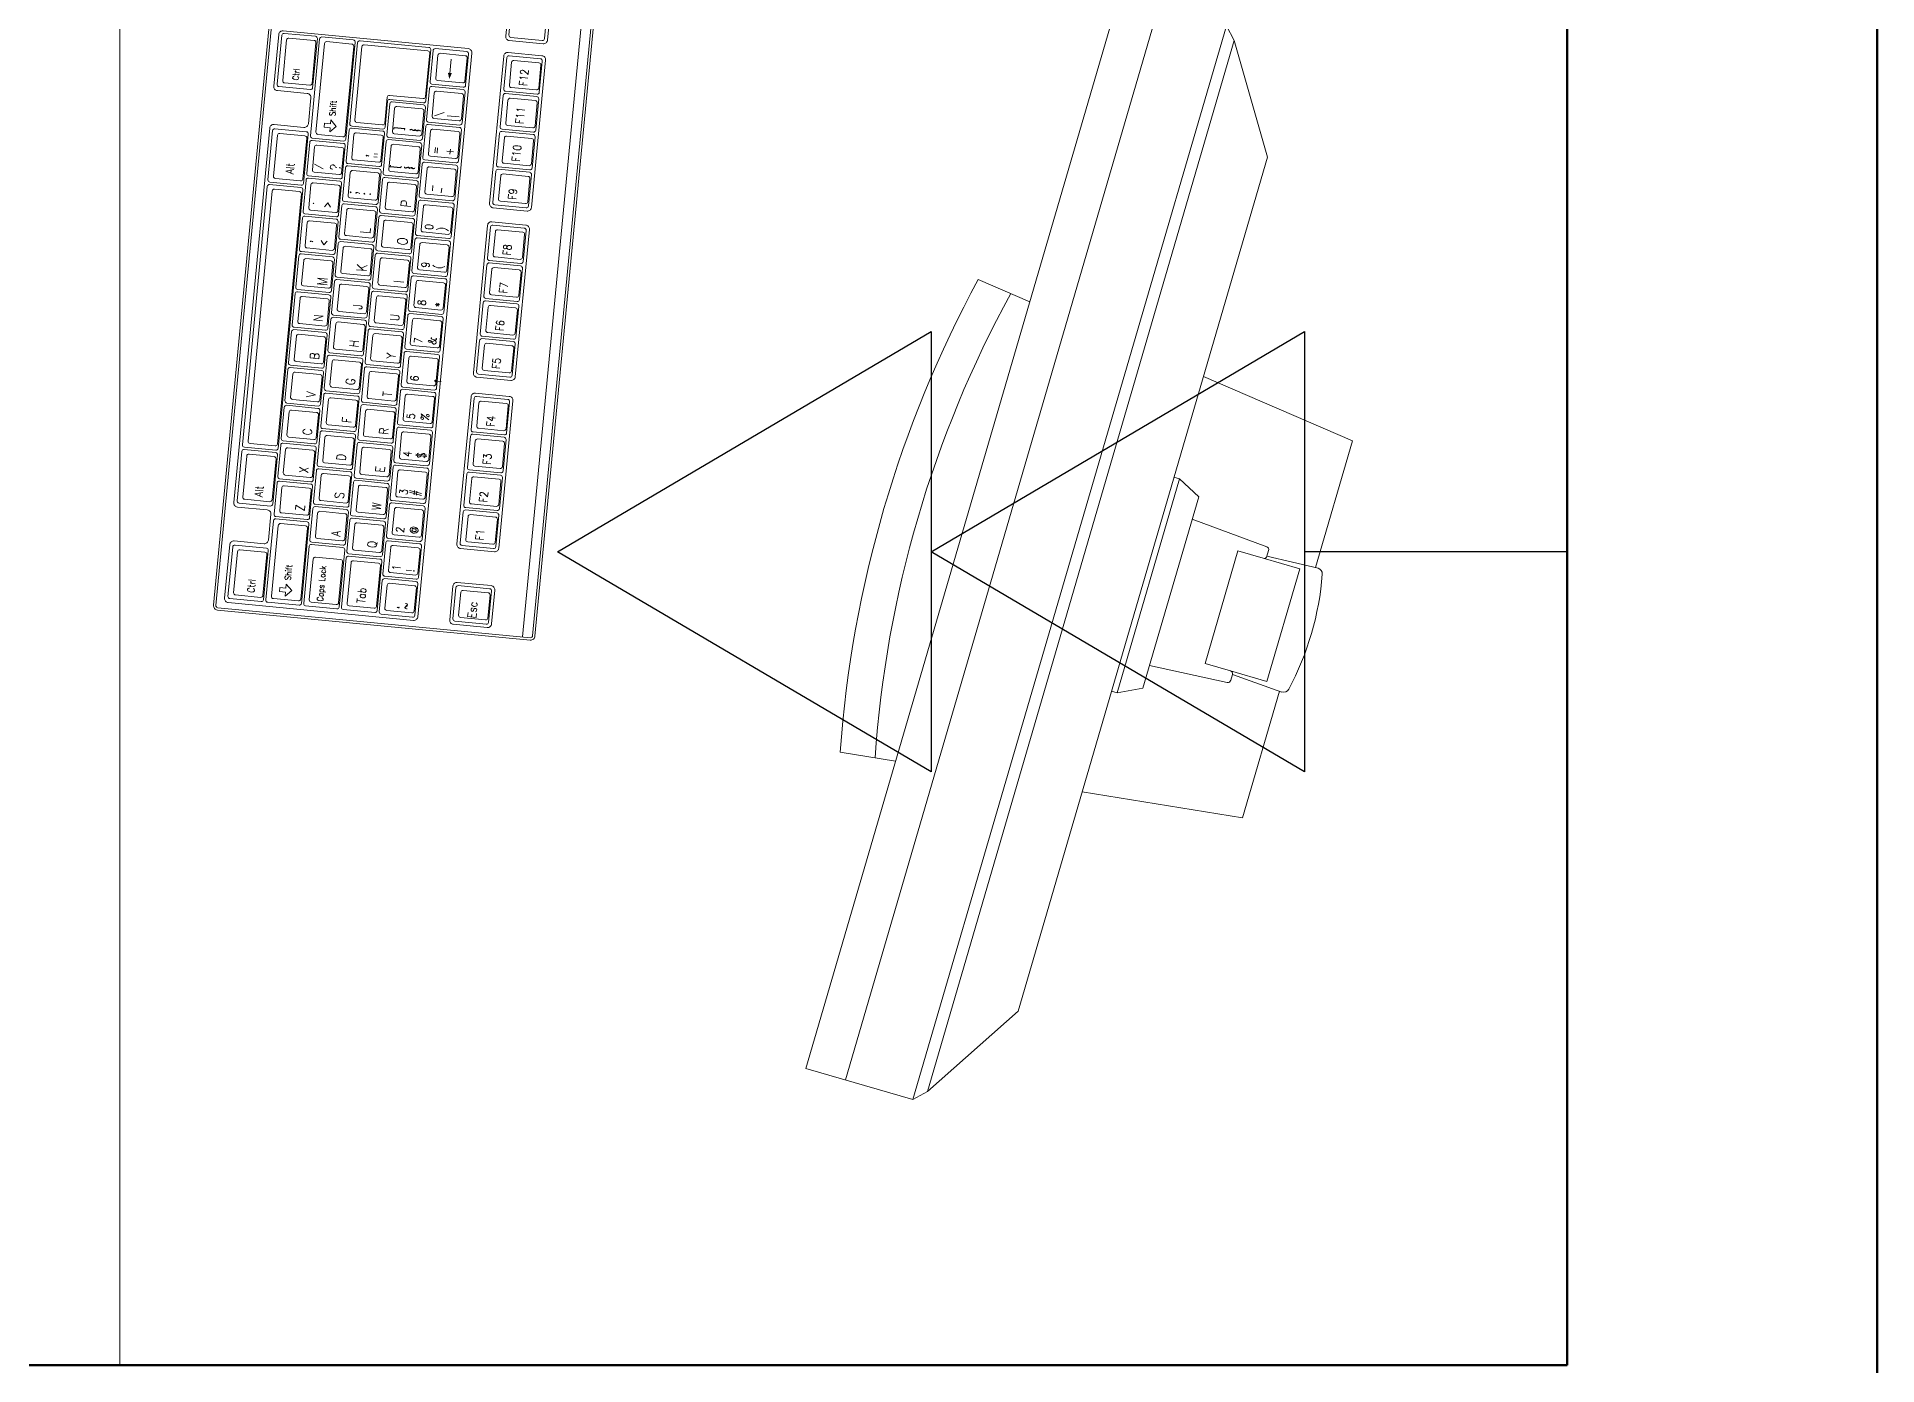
# Model space of a CAD drawing. Header units: millimetres. Extents: x 1127 to 14330, y -137 to 7568.
# Drawn here: x 13241.1 to 13330.1, y 7043.7 to 7107.9 of the extents above; entities that cross this region are included whole.
import ezdxf

# ---------------------------------------------------------------- set-up
doc = ezdxf.new("R2010")
doc.units = ezdxf.units.MM
doc.header["$LTSCALE"] = 0.01
doc.layers.add('0.05', color=8, linetype='Continuous', lineweight=5)
doc.layers.add('0.60', color=4, linetype='Continuous', lineweight=60)
doc.styles.add('SIMP', font='ROMAND', dxfattribs={"width": 0.85})

msp = doc.modelspace()

# ---------------------------------------------------------------- linework, layer by layer
at = {"color": 7, "lineweight": 60}
msp.add_line((13315.091, 7075.049), (13315.091, 7108.549), dxfattribs=at)
at = {"color": 7}
for p, q in [((13266.261, 7082.986), (13284.33, 7093.632)), ((13284.33, 7082.986), (13302.399, 7093.632)), ((13284.33, 7093.632), (13284.33, 7072.339)), ((13302.399, 7093.632), (13302.399, 7072.339)), ((13284.33, 7072.339), (13266.261, 7082.986)), ((13302.399, 7072.339), (13284.33, 7082.986)), ((13315.091, 7082.986), (13302.399, 7082.986))]:
    msp.add_line(p, q, dxfattribs=at)
at = {"layer": '0.05'}
for p, q in [((13245.091, 7043.66), (13245.091, 7241.049)), ((13268.641, 7121.35), (13264.567, 7078.87)), ((13278.28, 7058.01), (13293.443, 7109.919)), ((13295.347, 7109.363), (13280.185, 7057.453)), ((13298.613, 7108.409), (13283.45, 7056.499)), ((13298.998, 7107.706), (13284.153, 7056.885)), ((13298.613, 7108.409), (13298.998, 7107.706)), ((13298.998, 7107.706), (13300.6, 7102.07)), ((13300.6, 7102.07), (13288.537, 7060.772)), ((13286.615, 7096.147), (13289.107, 7095.074)), ((13297.5, 7091.458), (13304.714, 7088.351)), ((13304.714, 7088.351), (13302.925, 7082.229)), ((13296.351, 7086.511), (13293.331, 7076.172)), ((13296.079, 7086.591), (13296.351, 7086.511)), ((13296.351, 7086.511), (13297.28, 7085.649)), ((13297.28, 7085.649), (13294.578, 7076.398)), ((13258.373, 7085.032), (13258.266, 7083.92)), ((13259.697, 7085.007), (13258.483, 7085.124)), ((13259.682, 7083.784), (13259.789, 7084.896)), ((13296.962, 7084.561), (13300.568, 7083.222)), ((13258.357, 7083.809), (13259.571, 7083.692)), ((13299.173, 7083.029), (13297.583, 7077.587)), ((13299.173, 7083.029), (13300.397, 7082.672)), ((13300.655, 7083.05), (13300.573, 7082.768)), ((13303.049, 7082.2), (13300.575, 7082.776)), ((13302.166, 7082.155), (13300.397, 7082.672)), ((13302.166, 7082.155), (13300.576, 7076.713)), ((13294.896, 7077.487), (13298.656, 7076.674)), ((13297.583, 7077.587), (13298.808, 7077.23)), ((13300.576, 7076.713), (13298.808, 7077.23)), ((13298.904, 7077.054), (13298.822, 7076.773)), ((13301.297, 7076.2), (13298.902, 7077.047)), ((13293.059, 7076.251), (13293.331, 7076.172)), ((13293.331, 7076.172), (13294.578, 7076.398)), ((13301.177, 7076.242), (13299.389, 7070.12)), ((13279.939, 7073.291), (13282.617, 7072.855)), ((13291.637, 7071.384), (13299.389, 7070.12)), ((13288.537, 7060.772), (13284.153, 7056.885)), ((13283.45, 7056.499), (13278.28, 7058.01)), ((13284.153, 7056.885), (13283.45, 7056.499))]:
    msp.add_line(p, q, dxfattribs=at)
for points in [[(13253.682, 7122.687), (13249.626, 7080.4, 0.414214), (13249.818, 7080.168), (13264.941, 7078.717, 0.414214), (13265.173, 7078.909), (13269.229, 7121.196, 0.414214), (13269.037, 7121.428), (13253.914, 7122.879, 0.414214)], [(13253.798, 7122.676), (13249.742, 7080.389, 0.414214), (13249.829, 7080.283), (13264.952, 7078.833, 0.414214), (13265.058, 7078.92), (13269.113, 7121.207, 0.414214), (13269.026, 7121.313), (13253.903, 7122.763, 0.414214)], [(13265.568, 7107.549), (13263.93, 7107.706, -0.414214), (13263.756, 7107.917), (13264.264, 7113.215, -0.414214), (13264.475, 7113.389), (13266.113, 7113.232, -0.414214), (13266.287, 7113.021), (13265.779, 7107.723, -0.414214)], [(13250.782, 7085.15), (13252.227, 7085.011, -0.414214), (13252.401, 7084.8), (13252.281, 7083.548, -0.414214), (13252.07, 7083.374), (13250.625, 7083.512, 0.414214), (13250.414, 7083.338), (13250.164, 7080.737, 0.414214), (13250.338, 7080.526), (13259.297, 7079.667, 0.414214), (13259.508, 7079.841), (13262.122, 7107.101, 0.414214), (13261.948, 7107.313), (13252.99, 7108.172, 0.414214), (13252.779, 7107.998), (13252.539, 7105.493, 0.414214), (13252.713, 7105.282), (13254.158, 7105.143, -0.414214), (13254.332, 7104.932), (13254.212, 7103.68, -0.414214), (13254.001, 7103.506), (13252.556, 7103.644, 0.414214), (13252.345, 7103.47), (13250.608, 7085.361, 0.414214)], [(13264.792, 7099.457), (13263.154, 7099.614, -0.414214), (13262.98, 7099.826), (13263.664, 7106.954, -0.414214), (13263.875, 7107.128), (13265.512, 7106.971, -0.414214), (13265.686, 7106.76), (13265.003, 7099.632, -0.414214)], [(13264.006, 7091.27), (13262.369, 7091.427, -0.414214), (13262.195, 7091.638), (13262.878, 7098.766, -0.414214), (13263.089, 7098.94), (13264.727, 7098.783, -0.414214), (13264.901, 7098.572), (13264.218, 7091.444, -0.414214)], [(13263.212, 7082.986), (13261.574, 7083.143, -0.414214), (13261.4, 7083.354), (13262.084, 7090.482, -0.414214), (13262.295, 7090.656), (13263.932, 7090.499, -0.414214), (13264.107, 7090.288), (13263.423, 7083.16, -0.414214)], [(13262.861, 7079.325), (13261.223, 7079.482, -0.414214), (13261.049, 7079.693), (13261.206, 7081.331, -0.414214), (13261.417, 7081.505), (13263.055, 7081.348, -0.414214), (13263.229, 7081.137), (13263.072, 7079.499, -0.414214)]]:
    msp.add_lwpolyline(points, format="xyb", close=True, dxfattribs=at)
for points in [[(13265.633, 7107.798), (13265.778, 7109.315, 0.414214), (13265.687, 7109.426), (13264.17, 7109.571, 0.414214), (13264.059, 7109.48), (13263.913, 7107.963, 0.414214), (13264.005, 7107.852)], [(13254.42, 7105.422), (13254.648, 7107.796, 0.414214), (13254.556, 7107.907), (13253.039, 7108.052, 0.414214), (13252.928, 7107.961), (13252.701, 7105.587, 0.414214), (13252.792, 7105.476)], [(13254.389, 7105.629), (13254.578, 7107.598, 0.414214), (13254.486, 7107.709), (13253.272, 7107.826, 0.414214), (13253.162, 7107.734), (13252.973, 7105.765, 0.414214), (13253.064, 7105.654), (13254.278, 7105.538, 0.414214), (13254.389, 7105.629, 0)], [(13256.028, 7102.935), (13256.478, 7107.62, 0.414214), (13256.386, 7107.731), (13254.869, 7107.877, 0.414214), (13254.758, 7107.785), (13254.309, 7103.1, 0.414214), (13254.4, 7102.989)], [(13255.997, 7103.142), (13256.408, 7107.423, 0.414214), (13256.316, 7107.534), (13255.103, 7107.65, 0.414214), (13254.992, 7107.559), (13254.581, 7103.278, 0.414214), (13254.673, 7103.167), (13255.886, 7103.051, 0.414214), (13255.997, 7103.142, 0)], [(13259.788, 7104.695), (13258.15, 7104.852, 0.414214), (13258.045, 7104.765), (13257.925, 7103.512, -0.414214), (13257.819, 7103.425), (13256.324, 7103.569, -0.364804), (13256.212, 7103.677), (13256.589, 7107.606, -0.364804), (13256.719, 7107.69), (13260.045, 7107.371, -0.414214), (13260.132, 7107.266), (13259.893, 7104.782, -0.414214), (13259.788, 7104.695, -0.414214)], [(13264.005, 7107.852), (13265.522, 7107.707, 0.414214), (13265.633, 7107.798, 1)], [(13256.464, 7103.853), (13256.806, 7107.417, -0.414214), (13256.911, 7107.504), (13259.994, 7107.208, -0.414214), (13260.081, 7107.103), (13259.878, 7104.984, -0.414214), (13259.772, 7104.897), (13258.135, 7105.054, 0.414214), (13258.029, 7104.967)], [(13261.819, 7105.539), (13261.965, 7107.056, 0.414214), (13261.873, 7107.167), (13260.356, 7107.312, 0.414214), (13260.245, 7107.221), (13260.1, 7105.704, 0.414214), (13260.191, 7105.593)], [(13261.788, 7105.746), (13261.895, 7106.859, 0.414214), (13261.803, 7106.97), (13260.59, 7107.086, 0.414214), (13260.479, 7106.994), (13260.372, 7105.882, 0.414214), (13260.464, 7105.771), (13261.677, 7105.655, 0.414214), (13261.788, 7105.746, 0)], [(13265.383, 7105.197), (13265.529, 7106.714, 0.414214), (13265.437, 7106.825), (13263.92, 7106.971, 0.414214), (13263.809, 7106.879), (13263.664, 7105.362, 0.414214), (13263.755, 7105.251)], [(13265.352, 7105.404), (13265.459, 7106.517, 0.414214), (13265.367, 7106.628), (13264.154, 7106.744, 0.414214), (13264.043, 7106.653), (13263.936, 7105.54, 0.414214), (13264.028, 7105.429), (13265.241, 7105.313, 0.414214), (13265.352, 7105.404, 0)], [(13252.792, 7105.476), (13254.309, 7105.331, 0.414214), (13254.42, 7105.422, 1)], [(13258.029, 7104.967), (13257.909, 7103.714, -0.414214), (13257.803, 7103.627), (13256.551, 7103.747, -0.414214), (13256.464, 7103.853)], [(13261.644, 7103.709), (13261.789, 7105.226, 0.414214), (13261.698, 7105.337), (13260.181, 7105.482, 0.414214), (13260.07, 7105.391), (13259.924, 7103.874, 0.414214), (13260.016, 7103.763)], [(13260.191, 7105.593), (13261.708, 7105.448, 0.414214), (13261.819, 7105.539, 1)], [(13261.613, 7103.916), (13261.719, 7105.028, 0.414214), (13261.628, 7105.139), (13260.414, 7105.256, 0.414214), (13260.303, 7105.164), (13260.197, 7104.052, 0.414214), (13260.288, 7103.941), (13261.502, 7103.824, 0.414214), (13261.613, 7103.916, 0)], [(13265.208, 7103.367), (13265.353, 7104.884, 0.414214), (13265.262, 7104.995), (13263.745, 7105.14, 0.414214), (13263.634, 7105.049), (13263.488, 7103.532, 0.414214), (13263.58, 7103.421)], [(13263.755, 7105.251), (13265.273, 7105.106, 0.414214), (13265.383, 7105.197, 1)], [(13259.726, 7102.969), (13259.871, 7104.486, 0.414214), (13259.78, 7104.597), (13258.263, 7104.743, 0.414214), (13258.152, 7104.651), (13258.006, 7103.134, 0.414214), (13258.098, 7103.023)], [(13259.695, 7103.176), (13259.801, 7104.289, 0.414214), (13259.71, 7104.4), (13258.496, 7104.516, 0.414214), (13258.385, 7104.425), (13258.279, 7103.312, 0.414214), (13258.37, 7103.201), (13259.584, 7103.085, 0.414214), (13259.695, 7103.176, 0)], [(13265.177, 7103.574), (13265.283, 7104.687, 0.414214), (13265.192, 7104.798), (13263.978, 7104.914, 0.414214), (13263.867, 7104.822), (13263.761, 7103.71, 0.414214), (13263.852, 7103.599), (13265.066, 7103.483, 0.414214), (13265.177, 7103.574, 0)], [(13253.977, 7100.799), (13254.205, 7103.183, 0.414214), (13254.114, 7103.294), (13252.597, 7103.439, 0.414214), (13252.486, 7103.348), (13252.257, 7100.964, 0.414214), (13252.349, 7100.853)], [(13253.945, 7101.006), (13254.135, 7102.985, 0.414214), (13254.044, 7103.096), (13252.83, 7103.213, 0.414214), (13252.719, 7103.121), (13252.529, 7101.142, 0.414214), (13252.621, 7101.031), (13253.835, 7100.914, 0.414214), (13253.945, 7101.006, 0)], [(13257.757, 7101.7), (13257.903, 7103.217, 0.414214), (13257.811, 7103.328), (13256.294, 7103.473, 0.414214), (13256.183, 7103.382), (13256.038, 7101.865, 0.414214), (13256.129, 7101.754)], [(13257.726, 7101.907), (13257.833, 7103.02, 0.414214), (13257.741, 7103.13), (13256.527, 7103.247, 0.414214), (13256.417, 7103.155), (13256.31, 7102.043, 0.414214), (13256.401, 7101.932), (13257.615, 7101.816, 0.414214), (13257.726, 7101.907, 0)], [(13261.468, 7101.879), (13261.614, 7103.396, 0.414214), (13261.522, 7103.507), (13260.005, 7103.652, 0.414214), (13259.894, 7103.561), (13259.749, 7102.043, 0.414214), (13259.84, 7101.933)], [(13260.016, 7103.763), (13261.533, 7103.617, 0.414214), (13261.644, 7103.709, 1)], [(13261.437, 7102.086), (13261.544, 7103.198, 0.414214), (13261.452, 7103.309), (13260.239, 7103.426, 0.414214), (13260.128, 7103.334), (13260.021, 7102.222, 0.414214), (13260.113, 7102.111), (13261.326, 7101.994, 0.414214), (13261.437, 7102.086, 0)], [(13265.032, 7101.537), (13265.178, 7103.054, 0.414214), (13265.086, 7103.165), (13263.569, 7103.31, 0.414214), (13263.458, 7103.219), (13263.313, 7101.702, 0.414214), (13263.404, 7101.591)], [(13263.58, 7103.421), (13265.097, 7103.276, 0.414214), (13265.208, 7103.367, 1)], [(13255.853, 7101.105), (13255.998, 7102.622, 0.414214), (13255.907, 7102.733), (13254.39, 7102.878, 0.414214), (13254.279, 7102.787), (13254.134, 7101.27, 0.414214), (13254.225, 7101.159)], [(13254.4, 7102.989), (13255.918, 7102.844, 0.414214), (13256.028, 7102.935, 1)], [(13255.822, 7101.312), (13255.928, 7102.424, 0.414214), (13255.837, 7102.535), (13254.623, 7102.652, 0.414214), (13254.512, 7102.56), (13254.406, 7101.448, 0.414214), (13254.497, 7101.337), (13255.711, 7101.22, 0.414214), (13255.822, 7101.312, 0)], [(13259.55, 7101.139), (13259.696, 7102.656, 0.414214), (13259.604, 7102.767), (13258.087, 7102.912, 0.414214), (13257.976, 7102.821), (13257.831, 7101.304, 0.414214), (13257.922, 7101.193)], [(13258.098, 7103.023), (13259.615, 7102.878, 0.414214), (13259.726, 7102.969, 1)], [(13259.519, 7101.346), (13259.626, 7102.459, 0.414214), (13259.534, 7102.57), (13258.321, 7102.686, 0.414214), (13258.21, 7102.595), (13258.103, 7101.482, 0.414214), (13258.195, 7101.371), (13259.408, 7101.255, 0.414214), (13259.519, 7101.346, 0)], [(13265.001, 7101.744), (13265.108, 7102.856, 0.414214), (13265.016, 7102.967), (13263.803, 7103.084, 0.414214), (13263.692, 7102.992), (13263.585, 7101.88, 0.414214), (13263.677, 7101.769), (13264.89, 7101.652, 0.414214), (13265.001, 7101.744, 0)], [(13257.582, 7099.87), (13257.727, 7101.387, 0.414214), (13257.636, 7101.498), (13256.118, 7101.643, 0.414214), (13256.008, 7101.552), (13255.862, 7100.035, 0.414214), (13255.954, 7099.924)], [(13256.129, 7101.754), (13257.646, 7101.608, 0.414214), (13257.757, 7101.7, 1)], [(13257.55, 7100.077), (13257.657, 7101.189, 0.414214), (13257.566, 7101.3), (13256.352, 7101.417, 0.414214), (13256.241, 7101.325), (13256.134, 7100.213, 0.414214), (13256.226, 7100.102), (13257.44, 7099.985, 0.414214), (13257.55, 7100.077, 0)], [(13261.293, 7100.048), (13261.438, 7101.566, 0.414214), (13261.347, 7101.676), (13259.83, 7101.822, 0.414214), (13259.719, 7101.73), (13259.573, 7100.213, 0.414214), (13259.665, 7100.102)], [(13259.84, 7101.933), (13261.357, 7101.787, 0.414214), (13261.468, 7101.879, 1)], [(13261.262, 7100.256), (13261.368, 7101.368, 0.414214), (13261.277, 7101.479), (13260.063, 7101.595, 0.414214), (13259.952, 7101.504), (13259.846, 7100.391, 0.414214), (13259.937, 7100.28), (13261.151, 7100.164, 0.414214), (13261.262, 7100.256, 0)], [(13264.857, 7099.707), (13265.002, 7101.224, 0.414214), (13264.911, 7101.335), (13263.394, 7101.48, 0.414214), (13263.283, 7101.389), (13263.137, 7099.871, 0.414214), (13263.229, 7099.761)], [(13263.404, 7101.591), (13264.921, 7101.445, 0.414214), (13265.032, 7101.537, 1)], [(13252.748, 7087.987), (13253.947, 7100.486, 0.414214), (13253.855, 7100.596), (13252.338, 7100.742, 0.414214), (13252.227, 7100.65), (13251.028, 7088.152, 0.414214), (13251.12, 7088.041)], [(13252.717, 7088.194), (13253.877, 7100.288, 0.414214), (13253.785, 7100.399), (13252.571, 7100.515, 0.414214), (13252.461, 7100.424), (13251.301, 7088.33, 0.414214), (13251.392, 7088.219), (13252.606, 7088.103, 0.414214), (13252.717, 7088.194, 0)], [(13252.349, 7100.853), (13253.866, 7100.707, 0.414214), (13253.977, 7100.799, 1)], [(13255.677, 7099.275), (13255.823, 7100.792, 0.414214), (13255.731, 7100.903), (13254.214, 7101.048, 0.414214), (13254.103, 7100.957), (13253.958, 7099.439, 0.414214), (13254.049, 7099.329)], [(13254.225, 7101.159), (13255.742, 7101.013, 0.414214), (13255.853, 7101.105, 1)], [(13255.646, 7099.482), (13255.753, 7100.594, 0.414214), (13255.662, 7100.705), (13254.448, 7100.822, 0.414214), (13254.337, 7100.73), (13254.23, 7099.617, 0.414214), (13254.322, 7099.507), (13255.535, 7099.39, 0.414214), (13255.646, 7099.482, 0)], [(13259.375, 7099.309), (13259.52, 7100.826, 0.414214), (13259.429, 7100.937), (13257.912, 7101.082, 0.414214), (13257.801, 7100.991), (13257.655, 7099.474, 0.414214), (13257.747, 7099.363)], [(13257.922, 7101.193), (13259.439, 7101.048, 0.414214), (13259.55, 7101.139, 1)], [(13259.344, 7099.516), (13259.45, 7100.629, 0.414214), (13259.359, 7100.739), (13258.145, 7100.856, 0.414214), (13258.034, 7100.764), (13257.928, 7099.652, 0.414214), (13258.019, 7099.541), (13259.233, 7099.425, 0.414214), (13259.344, 7099.516, 0)], [(13264.826, 7099.914), (13264.932, 7101.026, 0.414214), (13264.841, 7101.137), (13263.627, 7101.254, 0.414214), (13263.516, 7101.162), (13263.41, 7100.05, 0.414214), (13263.501, 7099.939), (13264.715, 7099.822, 0.414214), (13264.826, 7099.914, 0)], [(13257.406, 7098.039), (13257.551, 7099.557, 0.414214), (13257.46, 7099.667), (13255.943, 7099.813, 0.414214), (13255.832, 7099.721), (13255.687, 7098.204, 0.414214), (13255.778, 7098.094)], [(13255.954, 7099.924), (13257.471, 7099.778, 0.414214), (13257.582, 7099.87, 1)], [(13261.117, 7098.218), (13261.263, 7099.735, 0.414214), (13261.171, 7099.846), (13259.654, 7099.992, 0.414214), (13259.543, 7099.9), (13259.398, 7098.383, 0.414214), (13259.489, 7098.272)], [(13259.665, 7100.102), (13261.182, 7099.957, 0.414214), (13261.293, 7100.048, 1)], [(13261.086, 7098.425), (13261.193, 7099.538, 0.414214), (13261.101, 7099.649), (13259.888, 7099.765, 0.414214), (13259.777, 7099.674), (13259.67, 7098.561, 0.414214), (13259.761, 7098.45), (13260.975, 7098.334, 0.414214), (13261.086, 7098.425, 0)], [(13263.229, 7099.761), (13264.746, 7099.615, 0.414214), (13264.857, 7099.707, 1)], [(13255.502, 7097.444), (13255.647, 7098.962, 0.414214), (13255.556, 7099.072), (13254.039, 7099.218, 0.414214), (13253.928, 7099.126), (13253.782, 7097.609, 0.414214), (13253.874, 7097.498)], [(13254.049, 7099.329), (13255.567, 7099.183, 0.414214), (13255.677, 7099.275, 1)], [(13255.471, 7097.652), (13255.577, 7098.764, 0.414214), (13255.486, 7098.875), (13254.272, 7098.991, 0.414214), (13254.161, 7098.9), (13254.055, 7097.787, 0.414214), (13254.146, 7097.676), (13255.36, 7097.56, 0.414214), (13255.471, 7097.652, 0)], [(13257.375, 7098.247), (13257.482, 7099.359, 0.414214), (13257.39, 7099.47), (13256.176, 7099.586, 0.414214), (13256.066, 7099.495), (13255.959, 7098.382, 0.414214), (13256.05, 7098.272), (13257.264, 7098.155, 0.414214), (13257.375, 7098.247, 0)], [(13259.199, 7097.479), (13259.345, 7098.996, 0.414214), (13259.253, 7099.107), (13257.736, 7099.252, 0.414214), (13257.625, 7099.161), (13257.48, 7097.644, 0.414214), (13257.571, 7097.533)], [(13257.747, 7099.363), (13259.264, 7099.217, 0.414214), (13259.375, 7099.309, 1)], [(13259.168, 7097.686), (13259.275, 7098.798, 0.414214), (13259.183, 7098.909), (13257.97, 7099.026, 0.414214), (13257.859, 7098.934), (13257.752, 7097.822, 0.414214), (13257.844, 7097.711), (13259.057, 7097.594, 0.414214), (13259.168, 7097.686, 0)], [(13264.598, 7097.009), (13264.744, 7098.527, 0.414214), (13264.652, 7098.637), (13263.135, 7098.783, 0.414214), (13263.024, 7098.691), (13262.879, 7097.174, 0.414214), (13262.97, 7097.064)], [(13257.23, 7096.209), (13257.376, 7097.726, 0.414214), (13257.285, 7097.837), (13255.767, 7097.983, 0.414214), (13255.657, 7097.891), (13255.511, 7096.374, 0.414214), (13255.602, 7096.263)], [(13255.778, 7098.094), (13257.295, 7097.948, 0.414214), (13257.406, 7098.039, 1)], [(13260.942, 7096.388), (13261.087, 7097.905, 0.414214), (13260.996, 7098.016), (13259.479, 7098.161, 0.414214), (13259.368, 7098.07), (13259.222, 7096.553, 0.414214), (13259.314, 7096.442)], [(13259.489, 7098.272), (13261.006, 7098.127, 0.414214), (13261.117, 7098.218, 1)], [(13260.91, 7096.595), (13261.017, 7097.708, 0.414214), (13260.926, 7097.819), (13259.712, 7097.935, 0.414214), (13259.601, 7097.843), (13259.494, 7096.731, 0.414214), (13259.586, 7096.62), (13260.8, 7096.504, 0.414214), (13260.91, 7096.595, 0)], [(13264.567, 7097.217), (13264.674, 7098.329, 0.414214), (13264.582, 7098.44), (13263.368, 7098.556, 0.414214), (13263.258, 7098.465), (13263.151, 7097.352, 0.414214), (13263.242, 7097.242), (13264.456, 7097.125, 0.414214), (13264.567, 7097.217, 0)], [(13255.326, 7095.614), (13255.472, 7097.131, 0.414214), (13255.38, 7097.242), (13253.863, 7097.388, 0.414214), (13253.752, 7097.296), (13253.607, 7095.779, 0.414214), (13253.698, 7095.668)], [(13253.874, 7097.498), (13255.391, 7097.353, 0.414214), (13255.502, 7097.444, 1)], [(13255.295, 7095.821), (13255.402, 7096.934, 0.414214), (13255.31, 7097.045), (13254.097, 7097.161, 0.414214), (13253.986, 7097.07), (13253.879, 7095.957, 0.414214), (13253.971, 7095.846), (13255.184, 7095.73, 0.414214), (13255.295, 7095.821, 0)], [(13257.199, 7096.416), (13257.306, 7097.529, 0.414214), (13257.215, 7097.64), (13256.001, 7097.756, 0.414214), (13255.89, 7097.665), (13255.783, 7096.552, 0.414214), (13255.875, 7096.441), (13257.088, 7096.325, 0.414214), (13257.199, 7096.416, 0)], [(13259.024, 7095.648), (13259.169, 7097.166, 0.414214), (13259.078, 7097.276), (13257.561, 7097.422, 0.414214), (13257.45, 7097.33), (13257.304, 7095.813, 0.414214), (13257.396, 7095.702)], [(13257.571, 7097.533), (13259.088, 7097.387, 0.414214), (13259.199, 7097.479, 1)], [(13258.993, 7095.856), (13259.099, 7096.968, 0.414214), (13259.008, 7097.079), (13257.794, 7097.195, 0.414214), (13257.683, 7097.104), (13257.577, 7095.991, 0.414214), (13257.668, 7095.881), (13258.882, 7095.764, 0.414214), (13258.993, 7095.856, 0)], [(13264.423, 7095.179), (13264.568, 7096.696, 0.414214), (13264.477, 7096.807), (13262.96, 7096.953, 0.414214), (13262.849, 7096.861), (13262.703, 7095.344, 0.414214), (13262.795, 7095.233)], [(13262.97, 7097.064), (13264.487, 7096.918, 0.414214), (13264.598, 7097.009, 1)], [(13257.055, 7094.379), (13257.2, 7095.896, 0.414214), (13257.109, 7096.007), (13255.592, 7096.153, 0.414214), (13255.481, 7096.061), (13255.336, 7094.544, 0.414214), (13255.427, 7094.433)], [(13255.602, 7096.263), (13257.12, 7096.118, 0.414214), (13257.23, 7096.209, 1)], [(13260.766, 7094.558), (13260.912, 7096.075, 0.414214), (13260.82, 7096.186), (13259.303, 7096.331, 0.414214), (13259.192, 7096.24), (13259.047, 7094.723, 0.414214), (13259.138, 7094.612)], [(13259.314, 7096.442), (13260.831, 7096.297, 0.414214), (13260.942, 7096.388, 1)], [(13260.735, 7094.765), (13260.842, 7095.878, 0.414214), (13260.75, 7095.988), (13259.537, 7096.105, 0.414214), (13259.426, 7096.013), (13259.319, 7094.901, 0.414214), (13259.41, 7094.79), (13260.624, 7094.673, 0.414214), (13260.735, 7094.765, 0)], [(13264.391, 7095.386), (13264.498, 7096.499, 0.414214), (13264.407, 7096.61), (13263.193, 7096.726, 0.414214), (13263.082, 7096.635), (13262.975, 7095.522, 0.414214), (13263.067, 7095.411), (13264.281, 7095.295, 0.414214), (13264.391, 7095.386, 0)], [(13255.151, 7093.784), (13255.296, 7095.301, 0.414214), (13255.205, 7095.412), (13253.688, 7095.557, 0.414214), (13253.577, 7095.466), (13253.431, 7093.949, 0.414214), (13253.523, 7093.838)], [(13253.698, 7095.668), (13255.216, 7095.523, 0.414214), (13255.326, 7095.614, 1)], [(13255.12, 7093.991), (13255.226, 7095.104, 0.414214), (13255.135, 7095.215), (13253.921, 7095.331, 0.414214), (13253.81, 7095.239), (13253.704, 7094.127, 0.414214), (13253.795, 7094.016), (13255.009, 7093.9, 0.414214), (13255.12, 7093.991, 0)], [(13257.024, 7094.586), (13257.13, 7095.699, 0.414214), (13257.039, 7095.81), (13255.825, 7095.926, 0.414214), (13255.714, 7095.835), (13255.608, 7094.722, 0.414214), (13255.699, 7094.611), (13256.913, 7094.495, 0.414214), (13257.024, 7094.586, 0)], [(13258.848, 7093.818), (13258.994, 7095.335, 0.414214), (13258.902, 7095.446), (13257.385, 7095.592, 0.414214), (13257.274, 7095.5), (13257.129, 7093.983, 0.414214), (13257.22, 7093.872)], [(13257.396, 7095.702), (13258.913, 7095.557, 0.414214), (13259.024, 7095.648, 1)], [(13258.817, 7094.025), (13258.924, 7095.138, 0.414214), (13258.832, 7095.249), (13257.619, 7095.365, 0.414214), (13257.508, 7095.274), (13257.401, 7094.161, 0.414214), (13257.492, 7094.05), (13258.706, 7093.934, 0.414214), (13258.817, 7094.025, 0)], [(13262.795, 7095.233), (13264.312, 7095.088, 0.414214), (13264.423, 7095.179, 1)], [(13256.879, 7092.549), (13257.025, 7094.066, 0.414214), (13256.933, 7094.177), (13255.416, 7094.322, 0.414214), (13255.305, 7094.231), (13255.16, 7092.714, 0.414214), (13255.251, 7092.603)], [(13255.427, 7094.433), (13256.944, 7094.288, 0.414214), (13257.055, 7094.379, 1)], [(13260.591, 7092.728), (13260.736, 7094.245, 0.414214), (13260.645, 7094.356), (13259.128, 7094.501, 0.414214), (13259.017, 7094.41), (13258.871, 7092.893, 0.414214), (13258.963, 7092.782)], [(13259.138, 7094.612), (13260.655, 7094.466, 0.414214), (13260.766, 7094.558, 1)], [(13260.559, 7092.935), (13260.666, 7094.047, 0.414214), (13260.575, 7094.158), (13259.361, 7094.275, 0.414214), (13259.25, 7094.183), (13259.143, 7093.071, 0.414214), (13259.235, 7092.96), (13260.449, 7092.843, 0.414214), (13260.559, 7092.935, 0)], [(13264.247, 7093.349), (13264.393, 7094.866, 0.414214), (13264.301, 7094.977), (13262.784, 7095.123, 0.414214), (13262.673, 7095.031), (13262.528, 7093.514, 0.414214), (13262.619, 7093.403)], [(13264.216, 7093.556), (13264.323, 7094.669, 0.414214), (13264.231, 7094.78), (13263.017, 7094.896, 0.414214), (13262.907, 7094.805), (13262.8, 7093.692, 0.414214), (13262.891, 7093.581), (13264.105, 7093.465, 0.414214), (13264.216, 7093.556, 0)], [(13254.975, 7091.954), (13255.121, 7093.471, 0.414214), (13255.029, 7093.582), (13253.512, 7093.727, 0.414214), (13253.401, 7093.636), (13253.256, 7092.119, 0.414214), (13253.347, 7092.008)], [(13253.523, 7093.838), (13255.04, 7093.693, 0.414214), (13255.151, 7093.784, 1)], [(13254.944, 7092.161), (13255.051, 7093.273, 0.414214), (13254.959, 7093.384), (13253.746, 7093.501, 0.414214), (13253.635, 7093.409), (13253.528, 7092.297, 0.414214), (13253.62, 7092.186), (13254.833, 7092.069, 0.414214), (13254.944, 7092.161, 0)], [(13256.848, 7092.756), (13256.955, 7093.869, 0.414214), (13256.863, 7093.979), (13255.65, 7094.096, 0.414214), (13255.539, 7094.004), (13255.432, 7092.892, 0.414214), (13255.524, 7092.781), (13256.737, 7092.665, 0.414214), (13256.848, 7092.756, 0)], [(13258.673, 7091.988), (13258.818, 7093.505, 0.414214), (13258.727, 7093.616), (13257.21, 7093.762, 0.414214), (13257.099, 7093.67), (13256.953, 7092.153, 0.414214), (13257.045, 7092.042)], [(13257.22, 7093.872), (13258.737, 7093.727, 0.414214), (13258.848, 7093.818, 1)], [(13258.641, 7092.195), (13258.748, 7093.308, 0.414214), (13258.657, 7093.419), (13257.443, 7093.535, 0.414214), (13257.332, 7093.444), (13257.225, 7092.331, 0.414214), (13257.317, 7092.22), (13258.531, 7092.104, 0.414214), (13258.641, 7092.195, 0)], [(13262.619, 7093.403), (13264.136, 7093.258, 0.414214), (13264.247, 7093.349, 1)], [(13256.704, 7090.719), (13256.849, 7092.236, 0.414214), (13256.758, 7092.347), (13255.241, 7092.492, 0.414214), (13255.13, 7092.401), (13254.984, 7090.884, 0.414214), (13255.076, 7090.773)], [(13255.251, 7092.603), (13256.769, 7092.457, 0.414214), (13256.879, 7092.549, 1)], [(13260.415, 7090.897), (13260.561, 7092.415, 0.414214), (13260.469, 7092.525), (13258.952, 7092.671, 0.414214), (13258.841, 7092.579), (13258.696, 7091.062, 0.414214), (13258.787, 7090.951)], [(13258.963, 7092.782), (13260.48, 7092.636, 0.414214), (13260.591, 7092.728, 1)], [(13264.072, 7091.519), (13264.217, 7093.036, 0.414214), (13264.126, 7093.147), (13262.608, 7093.292, 0.414214), (13262.498, 7093.201), (13262.352, 7091.684, 0.414214), (13262.444, 7091.573)], [(13264.04, 7091.726), (13264.147, 7092.839, 0.414214), (13264.056, 7092.949), (13262.842, 7093.066, 0.414214), (13262.731, 7092.974), (13262.624, 7091.862, 0.414214), (13262.716, 7091.751), (13263.93, 7091.635, 0.414214), (13264.04, 7091.726, 0)], [(13254.8, 7090.124), (13254.945, 7091.641, 0.414214), (13254.854, 7091.752), (13253.337, 7091.897, 0.414214), (13253.226, 7091.806), (13253.08, 7090.288, 0.414214), (13253.172, 7090.178)], [(13253.347, 7092.008), (13254.864, 7091.862, 0.414214), (13254.975, 7091.954, 1)], [(13254.769, 7090.331), (13254.875, 7091.443, 0.414214), (13254.784, 7091.554), (13253.57, 7091.671, 0.414214), (13253.459, 7091.579), (13253.353, 7090.467, 0.414214), (13253.444, 7090.356), (13254.658, 7090.239, 0.414214), (13254.769, 7090.331, 0)], [(13256.673, 7090.926), (13256.779, 7092.038, 0.414214), (13256.688, 7092.149), (13255.474, 7092.266, 0.414214), (13255.363, 7092.174), (13255.257, 7091.062, 0.414214), (13255.348, 7090.951), (13256.562, 7090.834, 0.414214), (13256.673, 7090.926, 0)], [(13258.497, 7090.158), (13258.643, 7091.675, 0.414214), (13258.551, 7091.786), (13257.034, 7091.931, 0.414214), (13256.923, 7091.84), (13256.778, 7090.323, 0.414214), (13256.869, 7090.212)], [(13257.045, 7092.042), (13258.562, 7091.897, 0.414214), (13258.673, 7091.988, 1)], [(13258.466, 7090.365), (13258.573, 7091.478, 0.414214), (13258.481, 7091.588), (13257.268, 7091.705, 0.414214), (13257.157, 7091.613), (13257.05, 7090.501, 0.414214), (13257.141, 7090.39), (13258.355, 7090.274, 0.414214), (13258.466, 7090.365, 0)], [(13260.384, 7091.105), (13260.491, 7092.217, 0.414214), (13260.399, 7092.328), (13259.185, 7092.444, 0.414214), (13259.075, 7092.353), (13258.968, 7091.24, 0.414214), (13259.059, 7091.13), (13260.273, 7091.013, 0.414214), (13260.384, 7091.105, 0)], [(13255.076, 7090.773), (13256.593, 7090.627, 0.414214), (13256.704, 7090.719, 1)], [(13260.24, 7089.067), (13260.385, 7090.584, 0.414214), (13260.294, 7090.695), (13258.776, 7090.841, 0.414214), (13258.666, 7090.749), (13258.52, 7089.232, 0.414214), (13258.612, 7089.121)], [(13258.787, 7090.951), (13260.304, 7090.806, 0.414214), (13260.415, 7090.897, 1)], [(13262.444, 7091.573), (13263.961, 7091.427, 0.414214), (13264.072, 7091.519, 1)], [(13254.624, 7088.293), (13254.77, 7089.811, 0.414214), (13254.678, 7089.921), (13253.161, 7090.067, 0.414214), (13253.05, 7089.975), (13252.905, 7088.458, 0.414214), (13252.996, 7088.347)], [(13253.172, 7090.178), (13254.689, 7090.032, 0.414214), (13254.8, 7090.124, 1)], [(13254.593, 7088.501), (13254.7, 7089.613, 0.414214), (13254.608, 7089.724), (13253.395, 7089.84, 0.414214), (13253.284, 7089.749), (13253.177, 7088.636, 0.414214), (13253.269, 7088.525), (13254.482, 7088.409, 0.414214), (13254.593, 7088.501, 0)], [(13256.528, 7088.888), (13256.674, 7090.406, 0.414214), (13256.582, 7090.516), (13255.065, 7090.662, 0.414214), (13254.954, 7090.571), (13254.809, 7089.053, 0.414214), (13254.9, 7088.943)], [(13256.497, 7089.096), (13256.604, 7090.208, 0.414214), (13256.512, 7090.319), (13255.299, 7090.435, 0.414214), (13255.188, 7090.344), (13255.081, 7089.231, 0.414214), (13255.173, 7089.121), (13256.386, 7089.004, 0.414214), (13256.497, 7089.096, 0)], [(13258.322, 7088.328), (13258.467, 7089.845, 0.414214), (13258.376, 7089.956), (13256.859, 7090.101, 0.414214), (13256.748, 7090.01), (13256.602, 7088.493, 0.414214), (13256.694, 7088.382)], [(13256.869, 7090.212), (13258.386, 7090.066, 0.414214), (13258.497, 7090.158, 1)], [(13258.29, 7088.535), (13258.397, 7089.647, 0.414214), (13258.306, 7089.758), (13257.092, 7089.875, 0.414214), (13256.981, 7089.783), (13256.874, 7088.671, 0.414214), (13256.966, 7088.56), (13258.18, 7088.443, 0.414214), (13258.29, 7088.535, 0)], [(13260.208, 7089.274), (13260.315, 7090.387, 0.414214), (13260.224, 7090.498), (13259.01, 7090.614, 0.414214), (13258.899, 7090.523), (13258.792, 7089.41, 0.414214), (13258.884, 7089.299), (13260.098, 7089.183, 0.414214), (13260.208, 7089.274, 0)], [(13263.804, 7088.725), (13263.949, 7090.243, 0.414214), (13263.858, 7090.353), (13262.341, 7090.499, 0.414214), (13262.23, 7090.407), (13262.084, 7088.89, 0.414214), (13262.176, 7088.779)], [(13263.772, 7088.933), (13263.879, 7090.045, 0.414214), (13263.788, 7090.156), (13262.574, 7090.272, 0.414214), (13262.463, 7090.181), (13262.356, 7089.068, 0.414214), (13262.448, 7088.957), (13263.662, 7088.841, 0.414214), (13263.772, 7088.933, 0)], [(13254.9, 7088.943), (13256.418, 7088.797, 0.414214), (13256.528, 7088.888, 1)], [(13260.064, 7087.237), (13260.21, 7088.754, 0.414214), (13260.118, 7088.865), (13258.601, 7089.011, 0.414214), (13258.49, 7088.919), (13258.345, 7087.402, 0.414214), (13258.436, 7087.291)], [(13258.612, 7089.121), (13260.129, 7088.976, 0.414214), (13260.24, 7089.067, 1)], [(13251.12, 7088.041), (13252.637, 7087.896, 0.414214), (13252.748, 7087.987, 1)], [(13254.449, 7086.463), (13254.594, 7087.98, 0.414214), (13254.503, 7088.091), (13252.986, 7088.237, 0.414214), (13252.875, 7088.145), (13252.729, 7086.628, 0.414214), (13252.821, 7086.517)], [(13252.996, 7088.347), (13254.513, 7088.202, 0.414214), (13254.624, 7088.293, 1)], [(13256.353, 7087.058), (13256.498, 7088.575, 0.414214), (13256.407, 7088.686), (13254.89, 7088.832, 0.414214), (13254.779, 7088.74), (13254.633, 7087.223, 0.414214), (13254.725, 7087.112)], [(13256.322, 7087.265), (13256.428, 7088.378, 0.414214), (13256.337, 7088.489), (13255.123, 7088.605, 0.414214), (13255.012, 7088.514), (13254.906, 7087.401, 0.414214), (13254.997, 7087.29), (13256.211, 7087.174, 0.414214), (13256.322, 7087.265, 0)], [(13258.146, 7086.497), (13258.292, 7088.015, 0.414214), (13258.2, 7088.125), (13256.683, 7088.271, 0.414214), (13256.572, 7088.179), (13256.427, 7086.662, 0.414214), (13256.518, 7086.552)], [(13256.694, 7088.382), (13258.211, 7088.236, 0.414214), (13258.322, 7088.328, 1)], [(13258.115, 7086.705), (13258.222, 7087.817, 0.414214), (13258.13, 7087.928), (13256.916, 7088.044, 0.414214), (13256.806, 7087.953), (13256.699, 7086.84, 0.414214), (13256.79, 7086.73), (13258.004, 7086.613, 0.414214), (13258.115, 7086.705, 0)], [(13260.033, 7087.444), (13260.14, 7088.557, 0.414214), (13260.048, 7088.668), (13258.834, 7088.784, 0.414214), (13258.724, 7088.693), (13258.617, 7087.58, 0.414214), (13258.708, 7087.469), (13259.922, 7087.353, 0.414214), (13260.033, 7087.444, 0)], [(13263.628, 7086.895), (13263.774, 7088.412, 0.414214), (13263.682, 7088.523), (13262.165, 7088.669, 0.414214), (13262.054, 7088.577), (13261.909, 7087.06, 0.414214), (13262, 7086.949)], [(13262.176, 7088.779), (13263.693, 7088.634, 0.414214), (13263.804, 7088.725, 1)], [(13263.597, 7087.102), (13263.704, 7088.215, 0.414214), (13263.612, 7088.326), (13262.398, 7088.442, 0.414214), (13262.288, 7088.351), (13262.181, 7087.238, 0.414214), (13262.272, 7087.127), (13263.486, 7087.011, 0.414214), (13263.597, 7087.102, 0)], [(13252.489, 7085.29), (13252.718, 7087.674, 0.414214), (13252.626, 7087.785), (13251.109, 7087.931, 0.414214), (13250.998, 7087.839), (13250.77, 7085.455, 0.414214), (13250.861, 7085.344)], [(13252.458, 7085.497), (13252.648, 7087.477, 0.414214), (13252.556, 7087.588), (13251.343, 7087.704, 0.414214), (13251.232, 7087.613), (13251.042, 7085.633, 0.414214), (13251.133, 7085.522), (13252.347, 7085.406, 0.414214), (13252.458, 7085.497, 0)], [(13254.418, 7086.67), (13254.524, 7087.783, 0.414214), (13254.433, 7087.894), (13253.219, 7088.01, 0.414214), (13253.108, 7087.919), (13253.002, 7086.806, 0.414214), (13253.093, 7086.695), (13254.307, 7086.579, 0.414214), (13254.418, 7086.67, 0)], [(13259.889, 7085.407), (13260.034, 7086.924, 0.414214), (13259.943, 7087.035), (13258.425, 7087.18, 0.414214), (13258.315, 7087.089), (13258.169, 7085.572, 0.414214), (13258.261, 7085.461)], [(13258.436, 7087.291), (13259.953, 7087.146, 0.414214), (13260.064, 7087.237, 1)], [(13254.273, 7084.633), (13254.419, 7086.15, 0.414214), (13254.327, 7086.261), (13252.81, 7086.406, 0.414214), (13252.699, 7086.315), (13252.554, 7084.798, 0.414214), (13252.645, 7084.687)], [(13252.821, 7086.517), (13254.338, 7086.372, 0.414214), (13254.449, 7086.463, 1)], [(13256.177, 7085.228), (13256.323, 7086.745, 0.414214), (13256.231, 7086.856), (13254.714, 7087.002, 0.414214), (13254.603, 7086.91), (13254.458, 7085.393, 0.414214), (13254.549, 7085.282)], [(13254.725, 7087.112), (13256.242, 7086.967, 0.414214), (13256.353, 7087.058, 1)], [(13256.146, 7085.435), (13256.253, 7086.548, 0.414214), (13256.161, 7086.659), (13254.948, 7086.775, 0.414214), (13254.837, 7086.684), (13254.73, 7085.571, 0.414214), (13254.822, 7085.46), (13256.035, 7085.344, 0.414214), (13256.146, 7085.435, 0)], [(13257.971, 7084.667), (13258.116, 7086.184, 0.414214), (13258.025, 7086.295), (13256.507, 7086.441, 0.414214), (13256.397, 7086.349), (13256.251, 7084.832, 0.414214), (13256.343, 7084.721)], [(13256.518, 7086.552), (13258.035, 7086.406, 0.414214), (13258.146, 7086.497, 1)], [(13259.857, 7085.614), (13259.964, 7086.727, 0.414214), (13259.873, 7086.837), (13258.659, 7086.954, 0.414214), (13258.548, 7086.862), (13258.441, 7085.75, 0.414214), (13258.533, 7085.639), (13259.746, 7085.523, 0.414214), (13259.857, 7085.614, 0)], [(13263.453, 7085.065), (13263.598, 7086.582, 0.414214), (13263.507, 7086.693), (13261.989, 7086.838, 0.414214), (13261.879, 7086.747), (13261.733, 7085.23, 0.414214), (13261.825, 7085.119)], [(13262, 7086.949), (13263.517, 7086.804, 0.414214), (13263.628, 7086.895, 1)], [(13263.421, 7085.272), (13263.528, 7086.385, 0.414214), (13263.437, 7086.496), (13262.223, 7086.612, 0.414214), (13262.112, 7086.521), (13262.005, 7085.408, 0.414214), (13262.097, 7085.297), (13263.311, 7085.181, 0.414214), (13263.421, 7085.272, 0)], [(13254.242, 7084.84), (13254.349, 7085.953, 0.414214), (13254.257, 7086.064), (13253.044, 7086.18, 0.414214), (13252.933, 7086.089), (13252.826, 7084.976, 0.414214), (13252.917, 7084.865), (13254.131, 7084.749, 0.414214), (13254.242, 7084.84, 0)], [(13257.939, 7084.874), (13258.046, 7085.987, 0.414214), (13257.955, 7086.098), (13256.741, 7086.214, 0.414214), (13256.63, 7086.123), (13256.523, 7085.01, 0.414214), (13256.615, 7084.899), (13257.829, 7084.783, 0.414214), (13257.939, 7084.874, 0)], [(13259.713, 7083.577), (13259.858, 7085.094, 0.414214), (13259.767, 7085.205), (13258.25, 7085.35, 0.414214), (13258.139, 7085.259), (13257.994, 7083.742, 0.414214), (13258.085, 7083.631)], [(13258.261, 7085.461), (13259.778, 7085.315, 0.414214), (13259.889, 7085.407, 1)], [(13250.861, 7085.344), (13252.378, 7085.199, 0.414214), (13252.489, 7085.29, 1)], [(13253.876, 7080.491), (13254.243, 7084.32, 0.414214), (13254.152, 7084.431), (13252.635, 7084.576, 0.414214), (13252.524, 7084.485), (13252.157, 7080.656, 0.414214), (13252.248, 7080.545)], [(13252.645, 7084.687), (13254.162, 7084.542, 0.414214), (13254.273, 7084.633, 1)], [(13256.002, 7083.398), (13256.147, 7084.915, 0.414214), (13256.056, 7085.026), (13254.539, 7085.171, 0.414214), (13254.428, 7085.08), (13254.282, 7083.563, 0.414214), (13254.374, 7083.452)], [(13254.549, 7085.282), (13256.066, 7085.137, 0.414214), (13256.177, 7085.228, 1)], [(13255.971, 7083.605), (13256.077, 7084.718, 0.414214), (13255.986, 7084.828), (13254.772, 7084.945, 0.414214), (13254.661, 7084.853), (13254.555, 7083.741, 0.414214), (13254.646, 7083.63), (13255.86, 7083.514, 0.414214), (13255.971, 7083.605, 0)], [(13257.795, 7082.837), (13257.941, 7084.354, 0.414214), (13257.849, 7084.465), (13256.332, 7084.611, 0.414214), (13256.221, 7084.519), (13256.076, 7083.002, 0.414214), (13256.167, 7082.891)], [(13256.343, 7084.721), (13257.86, 7084.576, 0.414214), (13257.971, 7084.667, 1)], [(13263.277, 7083.235), (13263.423, 7084.752, 0.414214), (13263.331, 7084.863), (13261.814, 7085.008, 0.414214), (13261.703, 7084.917), (13261.558, 7083.4, 0.414214), (13261.649, 7083.289)], [(13261.825, 7085.119), (13263.342, 7084.974, 0.414214), (13263.453, 7085.065, 1)], [(13263.246, 7083.442), (13263.353, 7084.555, 0.414214), (13263.261, 7084.665), (13262.047, 7084.782, 0.414214), (13261.937, 7084.69), (13261.83, 7083.578, 0.414214), (13261.921, 7083.467), (13263.135, 7083.351, 0.414214), (13263.246, 7083.442, 0)], [(13253.845, 7080.698), (13254.173, 7084.123, 0.414214), (13254.082, 7084.233), (13252.868, 7084.35, 0.414214), (13252.757, 7084.258), (13252.429, 7080.834, 0.414214), (13252.52, 7080.723), (13253.734, 7080.607, 0.414214), (13253.845, 7080.698, 0)], [(13257.764, 7083.044), (13257.871, 7084.157, 0.414214), (13257.779, 7084.268), (13256.565, 7084.384, 0.414214), (13256.455, 7084.293), (13256.348, 7083.18, 0.414214), (13256.439, 7083.069), (13257.653, 7082.953, 0.414214), (13257.764, 7083.044, 0)], [(13258.085, 7083.631), (13259.602, 7083.485, 0.414214), (13259.713, 7083.577, 1)], [(13252.046, 7080.667), (13252.274, 7083.051, 0.414214), (13252.183, 7083.161), (13250.666, 7083.307, 0.414214), (13250.555, 7083.215), (13250.326, 7080.831, 0.414214), (13250.418, 7080.721)], [(13252.015, 7080.874), (13252.204, 7082.853, 0.414214), (13252.113, 7082.964), (13250.899, 7083.08, 0.414214), (13250.788, 7082.989), (13250.599, 7081.009, 0.414214), (13250.69, 7080.899), (13251.904, 7080.782, 0.414214), (13252.015, 7080.874, 0)], [(13255.706, 7080.315), (13255.972, 7083.085, 0.414214), (13255.88, 7083.196), (13254.363, 7083.341, 0.414214), (13254.252, 7083.25), (13253.987, 7080.48, 0.414214), (13254.078, 7080.37)], [(13255.675, 7080.523), (13255.865, 7082.502, 0.414214), (13255.773, 7082.613), (13254.56, 7082.729, 0.414214), (13254.449, 7082.638), (13254.259, 7080.658, 0.414214), (13254.35, 7080.548), (13255.564, 7080.431, 0.414214), (13255.675, 7080.523, 0)], [(13254.374, 7083.452), (13255.891, 7083.306, 0.414214), (13256.002, 7083.398, 1)], [(13257.536, 7080.14), (13257.765, 7082.524, 0.414214), (13257.674, 7082.635), (13256.156, 7082.78, 0.414214), (13256.046, 7082.689), (13255.817, 7080.305, 0.414214), (13255.908, 7080.194)], [(13256.167, 7082.891), (13257.684, 7082.746, 0.414214), (13257.795, 7082.837, 1)], [(13259.537, 7081.746), (13259.683, 7083.264, 0.414214), (13259.592, 7083.374), (13258.074, 7083.52, 0.414214), (13257.964, 7083.428), (13257.818, 7081.911, 0.414214), (13257.909, 7081.801)], [(13259.506, 7081.954), (13259.613, 7083.066, 0.414214), (13259.522, 7083.177), (13258.308, 7083.293, 0.414214), (13258.197, 7083.202), (13258.09, 7082.089, 0.414214), (13258.182, 7081.979), (13259.395, 7081.862, 0.414214), (13259.506, 7081.954, 0)], [(13261.649, 7083.289), (13263.166, 7083.143, 0.414214), (13263.277, 7083.235, 1)], [(13257.505, 7080.347), (13257.695, 7082.327, 0.414214), (13257.604, 7082.437), (13256.39, 7082.554, 0.414214), (13256.279, 7082.462), (13256.089, 7080.483, 0.414214), (13256.181, 7080.372), (13257.394, 7080.256, 0.414214), (13257.505, 7080.347, 0)], [(13257.909, 7081.801), (13259.427, 7081.655, 0.414214), (13259.537, 7081.746, 1)], [(13259.362, 7079.916), (13259.507, 7081.433, 0.414214), (13259.416, 7081.544), (13257.899, 7081.69, 0.414214), (13257.788, 7081.598), (13257.643, 7080.081, 0.414214), (13257.734, 7079.97)], [(13259.331, 7080.123), (13259.437, 7081.236, 0.414214), (13259.346, 7081.347), (13258.132, 7081.463, 0.414214), (13258.021, 7081.372), (13257.915, 7080.259, 0.414214), (13258.006, 7080.148), (13259.22, 7080.032, 0.414214), (13259.331, 7080.123, 0)], [(13262.926, 7079.574), (13263.071, 7081.092, 0.414214), (13262.98, 7081.202), (13261.463, 7081.348, 0.414214), (13261.352, 7081.256), (13261.207, 7079.739, 0.414214), (13261.298, 7079.628)], [(13262.895, 7079.782), (13263.002, 7080.894, 0.414214), (13262.91, 7081.005), (13261.696, 7081.121, 0.414214), (13261.586, 7081.03), (13261.479, 7079.917, 0.414214), (13261.57, 7079.807), (13262.784, 7079.69, 0.414214), (13262.895, 7079.782, 0)], [(13250.418, 7080.721), (13251.935, 7080.575, 0.414214), (13252.046, 7080.667, 1)], [(13252.248, 7080.545), (13253.765, 7080.4, 0.414214), (13253.876, 7080.491, 1)], [(13254.078, 7080.37), (13255.595, 7080.224, 0.414214), (13255.706, 7080.315, 1)], [(13255.908, 7080.194), (13257.426, 7080.048, 0.414214), (13257.536, 7080.14, 1)], [(13257.734, 7079.97), (13259.251, 7079.825, 0.414214), (13259.362, 7079.916, 1)], [(13261.298, 7079.628), (13262.815, 7079.483, 0.414214), (13262.926, 7079.574, 1)]]:
    msp.add_lwpolyline(points, format="xyb", dxfattribs=at)
for points in [[(13261.122, 7106.809), (13261.039, 7105.942)], [(13254.973, 7103.51), (13254.992, 7103.702), (13255.28, 7103.675), (13255.299, 7103.867), (13255.56, 7103.551), (13255.244, 7103.289), (13255.262, 7103.482), (13254.973, 7103.51)], [(13252.821, 7081.066), (13252.839, 7081.259), (13253.128, 7081.231), (13253.146, 7081.423), (13253.408, 7081.107), (13253.091, 7080.845), (13253.11, 7081.038), (13252.821, 7081.066)]]:
    msp.add_lwpolyline(points, dxfattribs=at)
for centre, radius, start, end in [((13335.995, 7069.321), 56.197, 151.48637, 175.94839), ((13335.995, 7069.321), 54.496, 151.32336, 176.1114), ((13258.474, 7085.022), 0.102, 84.52177, 174.52177), ((13259.687, 7084.906), 0.102, 354.52177, 84.52177), ((13258.367, 7083.91), 0.102, 174.52177, 264.52177), ((13259.581, 7083.793), 0.102, 264.52177, 354.52177), ((13300.437, 7082.808), 0.142, 253.71738, 343.71738), ((13300.519, 7083.089), 0.142, 343.71738, 69.63176), ((13289.392, 7082.933), 13.897, 331.69903, 355.73573), ((13302.968, 7081.921), 0.283, 355.73573, 73.71738), ((13298.686, 7076.812), 0.142, 257.803, 343.71738), ((13298.768, 7077.094), 0.142, 343.71738, 73.71738), ((13301.378, 7076.479), 0.283, 253.71738, 331.69903)]:
    msp.add_arc(centre, radius, start, end, dxfattribs=at)
msp.add_solid([(13261.03, 7105.845), (13261.154, 7106.125), (13260.961, 7106.144)], dxfattribs=at)
at = {"layer": '0.60'}
for p, q in [((13315.091, 7043.66), (13315.091, 7108.549)), ((13315.091, 7108.549), (13315.091, 7043.66)), ((13330.091, 7108.549), (13330.091, 7003.049)), ((13065.091, 7043.66), (13315.091, 7043.66)), ((13315.091, 7043.66), (13073.591, 7043.66)), ((13080.091, 7043.66), (13315.091, 7043.66))]:
    msp.add_line(p, q, dxfattribs=at)

# ---------------------------------------------------------------- texts
at = {"layer": '0.05', "style": 'SIMP', "width": 0.85}
for s, height, p in [('Ctrl', 0.2903, (13253.731, 7105.768)), ('F12', 0.3871, (13264.786, 7105.485)), ('Shift', 0.2903, (13255.51, 7104.042)), ('\\', 0.387, (13260.703, 7104.03)), ('|', 0.387, (13261.377, 7103.965)), ('F11', 0.3871, (13264.611, 7103.655)), (']', 0.339, (13258.748, 7103.342)), ('}', 0.339, (13259.519, 7103.268)), ('"', 0.484, (13257.862, 7101.969)), ('=', 0.387, (13260.546, 7102.198)), ('+', 0.387, (13261.22, 7102.133)), ('F10', 0.3871, (13264.435, 7101.825)), ('Alt', 0.3871, (13253.49, 7101.222)), ('/', 0.29, (13254.834, 7101.482)), ('?', 0.484, (13255.742, 7101.395)), ("'", 0.484, (13257.477, 7102.006)), ('[', 0.339, (13258.573, 7101.512)), ('{', 0.339, (13259.247, 7101.447)), ('-', 0.387, (13260.37, 7100.367)), ('_', 0.387, (13260.604, 7100.345)), ('F9', 0.3871, (13264.26, 7099.994)), ('.', 0.339, (13254.468, 7099.767)), ('>', 0.339, (13255.278, 7099.592)), (';', 0.484, (13256.544, 7100.248)), (':', 0.484, (13257.214, 7100.184)), ('P', 0.484, (13259.168, 7099.608)), ('0', 0.387, (13260.231, 7098.534)), (',', 0.339, (13254.325, 7097.934)), ('<', 0.339, (13255.102, 7097.762)), ('L', 0.484, (13257.199, 7098.339)), ('O', 0.484, (13258.992, 7097.778)), (')', 0.387, (13260.851, 7098.474)), ('9', 0.387, (13260.056, 7096.704)), ('F8', 0.3871, (13264.001, 7097.297)), ('M', 0.484, (13255.11, 7095.817)), ('K', 0.484, (13257.023, 7096.508)), ('I', 0.484, (13258.817, 7095.947)), ('(', 0.387, (13260.675, 7096.644)), ('F7', 0.3871, (13263.826, 7095.467)), ('N', 0.435, (13254.896, 7094.088)), ('J', 0.435, (13256.8, 7094.683)), ('U', 0.435, (13258.593, 7094.122)), ('8', 0.387, (13259.88, 7094.873)), ('*', 0.387, (13260.72, 7094.793)), ('F6', 0.3871, (13263.65, 7093.637)), ('B', 0.435, (13254.72, 7092.257)), ('H', 0.435, (13256.624, 7092.853)), ('Y', 0.435, (13258.418, 7092.292)), ('7', 0.387, (13259.705, 7093.043)), ('&', 0.387, (13260.379, 7092.979)), ('F5', 0.3871, (13263.475, 7091.807)), ('V', 0.435, (13254.545, 7090.427)), ('G', 0.435, (13256.449, 7091.022)), ('T', 0.435, (13258.242, 7090.462)), ('6', 0.387, (13259.529, 7091.213)), ('^ ', 0.3871, (13260.625, 7091.108)), ('C', 0.435, (13254.369, 7088.597)), ('F', 0.435, (13256.273, 7089.192)), ('R', 0.435, (13258.066, 7088.631)), ('5', 0.387, (13259.354, 7089.383)), ('%', 0.387, (13260.028, 7089.318)), ('F4', 0.3871, (13263.207, 7089.013)), ('D', 0.435, (13256.001, 7087.371)), ('4', 0.387, (13259.178, 7087.553)), ('$', 0.387, (13259.852, 7087.488)), ('F3', 0.3871, (13263.031, 7087.183)), ('X', 0.435, (13254.194, 7086.767)), ('E', 0.435, (13257.891, 7086.801)), ('Alt', 0.3871, (13251.993, 7085.617)), ('S', 0.435, (13255.922, 7085.532)), ('W', 0.435, (13257.715, 7084.971)), ('3', 0.387, (13259.003, 7085.722)), ('#', 0.387, (13259.548, 7085.67)), ('F2', 0.3871, (13262.856, 7085.353)), ('Z', 0.435, (13254.018, 7084.937)), ('A', 0.435, (13255.747, 7083.702)), ('2', 0.387, (13258.827, 7083.892)), ('@', 0.387, (13259.501, 7083.828)), ('F1', 0.3871, (13262.68, 7083.523)), ('Q', 0.435, (13257.499, 7083.145)), ('Shift', 0.2903, (13253.358, 7081.598)), ('Caps Lock', 0.2903, (13254.912, 7080.574)), ('1', 0.387, (13258.652, 7082.062)), ('!', 0.387, (13259.326, 7081.997)), ('Ctrl', 0.3387, (13251.598, 7080.989)), ('Tab', 0.3871, (13256.944, 7080.476)), ('`', 0.387, (13258.88, 7080.193)), ('~', 0.387, (13259.095, 7080.172)), ('Esc', 0.4064, (13262.316, 7079.757))]:
    msp.add_text(s, height=height, rotation=84.52177, dxfattribs=at).set_placement(p)

doc.saveas('drawing.dxf')
